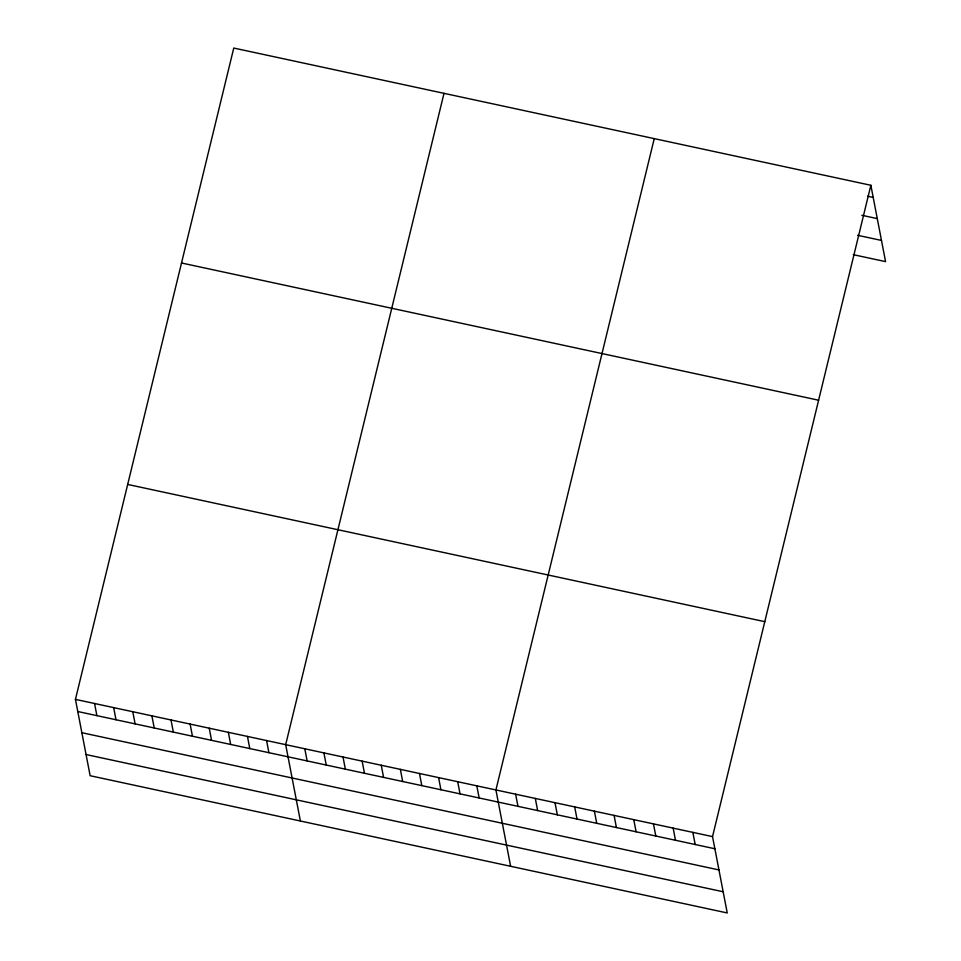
<?xml version="1.0" encoding="UTF-8"?>
<svg xmlns="http://www.w3.org/2000/svg" width="961" height="961" viewBox="0 0 961 961"><rect width="100%" height="100%" fill="white"/><g stroke="black" fill="none" stroke-linecap="round" stroke-linejoin="round"><path stroke-width="1.44" d="M870.858 185.281L712.533 836.611L727.237 912.95L90.142 775.719L75.438 699.38L233.763 48.05L870.858 185.281L885.562 261.62L853.212 254.653M444.006 93.337L285.681 744.667L300.385 821.006M654.249 138.624L495.924 789.954L510.627 866.293M867.567 196.212L873.201 197.425M861.801 215.276L877.273 218.603M857.572 235.289L881.477 240.43M181.521 262.99L818.616 400.22M127.681 484.44L764.788 621.671M75.438 699.38L712.533 836.611M77.781 711.524L714.876 848.755M81.853 732.702L718.948 869.933M86.058 754.541L723.152 891.76M692.845 832.37L695.187 844.515M673.156 828.13L675.487 840.274M653.456 823.889L655.798 836.034M633.767 819.637L636.11 831.782M614.079 815.396L616.409 827.541M594.379 811.156L596.721 823.301M574.69 806.916L577.032 819.06M555.002 802.675L557.332 814.82M535.313 798.435L537.643 810.579M515.613 794.194L517.955 806.339M476.812 785.834L479.155 797.978M457.7 781.713L460.031 793.858M438.588 777.605L440.919 789.75M419.476 773.485L421.807 785.63M400.353 769.365L402.695 781.509M381.241 765.244L383.583 777.389M362.129 761.136L364.471 773.281M343.017 757.016L345.359 769.16M323.905 752.895L326.247 765.04M304.793 748.787L307.136 760.932M266.569 740.547L268.912 752.691M247.457 736.426L249.788 748.571M228.346 732.318L230.676 744.463M209.234 728.198L211.564 740.342M190.122 724.077L192.452 736.222M170.998 719.969L173.34 732.102M151.886 715.849L154.228 727.994M132.774 711.729L135.117 723.873M113.662 707.608L116.005 719.753M94.55 703.5L96.893 715.645"/></g></svg>
